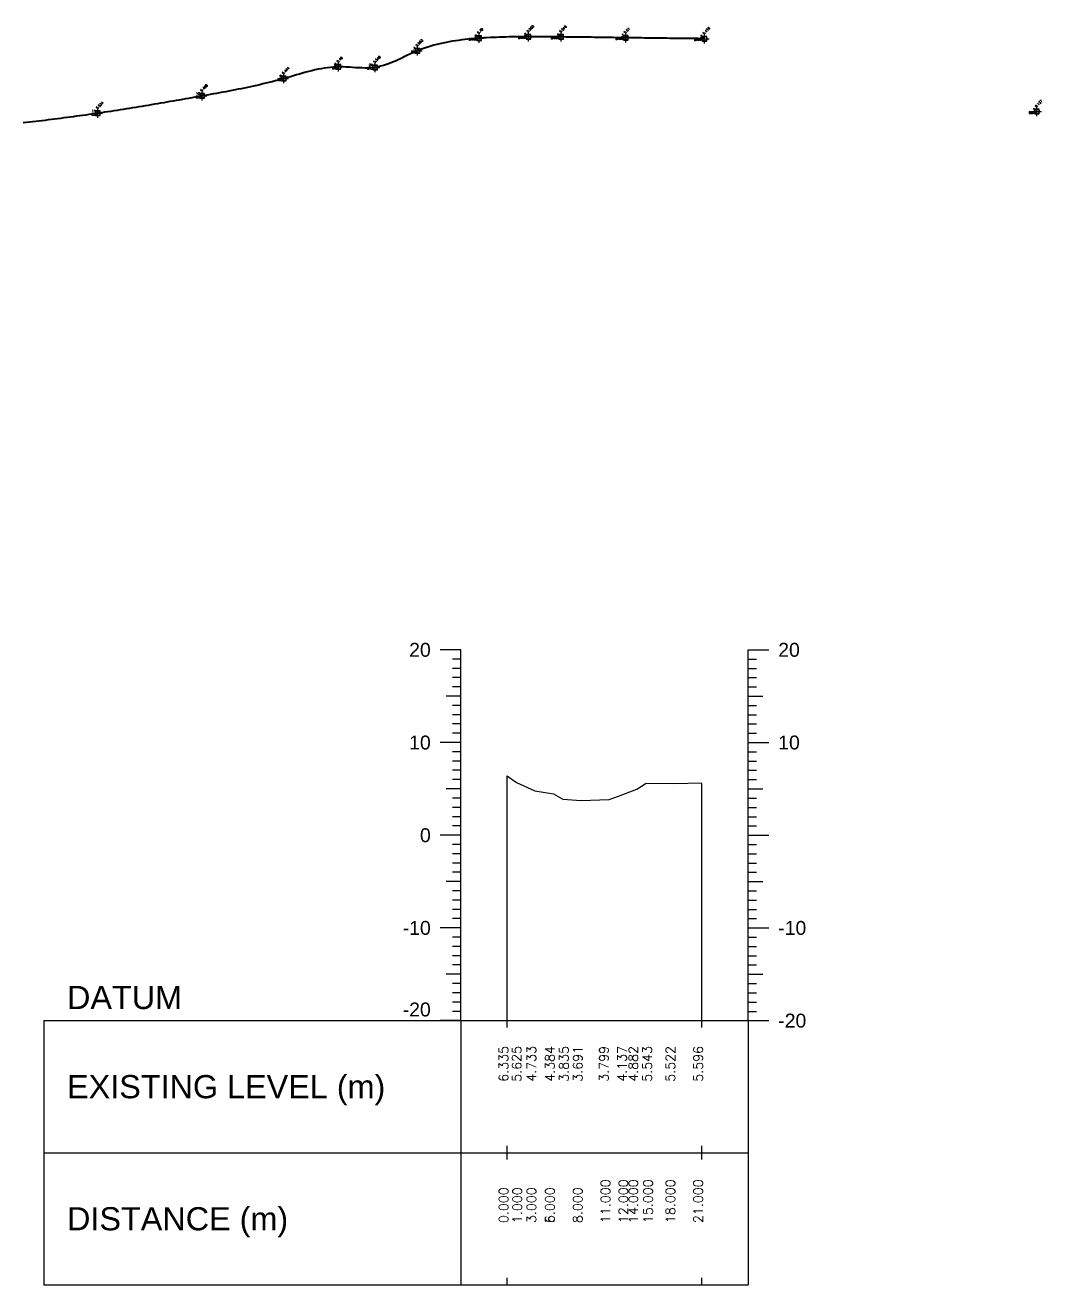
# Model space of a CAD drawing. Header units: millimetres. Extents: x 236733 to 237115, y 2579638 to 2580090.
# Drawn here: x 237005.2 to 237114.9, y 2579954.2 to 2580090.1 of the extents above; entities that cross this region are included whole.
import ezdxf
from ezdxf.enums import TextEntityAlignment as Align

# ---------------------------------------------------------------- set-up
doc = ezdxf.new("R2010")
doc.units = ezdxf.units.MM
doc.header["$MEASUREMENT"] = 0
doc.header["$PDMODE"] = 98
doc.header["$PDSIZE"] = 0.5
for name, color, linetype in [('Boundary', 6, 'Continuous'), ('CS_Drawing', 7, 'Continuous'), ('Features', 5, 'Continuous'), ('Points', 7, 'Continuous'), ('Points-ELV', 6, 'Continuous'), ('Points-NUM', 4, 'Continuous'), ('Points-TXT', 3, 'Continuous')]:
    doc.layers.add(name, color=color, linetype=linetype)
doc.styles.add('romans', font='romans.shx')
doc.styles.get("Standard").update_dxf_attribs({"font": 'arial.ttf'})

# ---------------------------------------------------------------- blocks, each defined once
blk = doc.blocks.new('POINTS')
at = {"layer": 'Points'}
blk.add_line((0, 0), (0, 0), dxfattribs=at)
blk.add_point((0, 0), dxfattribs=at)
at = {"layer": 'Points-ELV', "style": 'romans'}
blk.add_attdef('ELEV', text='', height=1, rotation=45, dxfattribs=at).set_placement((0, 0), align=Align.BOTTOM_LEFT)
at = {"layer": 'Points-NUM', "style": 'romans'}
blk.add_attdef('PTNUM', text='', height=1, dxfattribs=at).set_placement((0, 0), align=Align.BOTTOM_RIGHT)
at = {"layer": 'Points-TXT', "style": 'romans'}
blk.add_attdef('DESC', text='', height=1, dxfattribs=at).set_placement((0, 0), align=Align.BOTTOM_RIGHT)

msp = doc.modelspace()

# ---------------------------------------------------------------- linework, layer by layer
at = {"layer": 'Boundary', "lineweight": 40}
msp.add_lwpolyline([(237078.523, 2580088.599), (237078.1825, 2580088.6028), (237077.842, 2580088.6065), (237077.5015, 2580088.6103), (237077.161, 2580088.6141), (237076.8205, 2580088.6179), (237076.48, 2580088.6217), (237076.1395, 2580088.6255), (237075.799, 2580088.6294), (237075.4585, 2580088.6332), (237075.1181, 2580088.6371), (237074.7776, 2580088.641), (237074.4371, 2580088.6449), (237074.0966, 2580088.6488), (237073.7561, 2580088.6528), (237073.4156, 2580088.6568), (237073.0751, 2580088.6608), (237072.7347, 2580088.6649), (237072.3942, 2580088.669), (237072.0537, 2580088.6732), (237071.7132, 2580088.6774), (237071.3727, 2580088.6816), (237071.0323, 2580088.6859), (237070.6918, 2580088.6902), (237070.3513, 2580088.6946), (237070.012, 2580088.699), (237069.6704, 2580088.7035), (237069.33, 2580088.708), (237068.9895, 2580088.7126), (237068.649, 2580088.7172), (237068.3086, 2580088.7218), (237067.9681, 2580088.7264), (237067.6277, 2580088.7311), (237067.2872, 2580088.7357), (237066.9467, 2580088.7403), (237066.6063, 2580088.7449), (237066.2658, 2580088.7494), (237065.9253, 2580088.7539), (237065.5849, 2580088.7584), (237065.2444, 2580088.7628), (237064.9039, 2580088.7671), (237064.5634, 2580088.7713), (237064.2229, 2580088.7755), (237063.8824, 2580088.7795), (237063.5418, 2580088.7835), (237063.046, 2580088.789), (237062.8608, 2580088.791), (237062.5202, 2580088.7945), (237062.1797, 2580088.7979), (237061.8391, 2580088.8009), (237061.4986, 2580088.8037), (237061.158, 2580088.806), (237060.8175, 2580088.8079), (237060.477, 2580088.8093), (237060.1366, 2580088.8101), (237059.7962, 2580088.8103), (237059.525, 2580088.81), (237059.1155, 2580088.8086), (237058.7751, 2580088.8066), (237058.4349, 2580088.8036), (237058.0946, 2580088.7996), (237057.7544, 2580088.7944), (237057.4141, 2580088.7879), (237057.0739, 2580088.7802), (237056.7336, 2580088.771), (237056.3933, 2580088.7602), (237056.053, 2580088.7478), (237055.7126, 2580088.7336), (237055.3722, 2580088.7176), (237055.0318, 2580088.6997), (237054.6913, 2580088.6797), (237054.186, 2580088.646), (237054.0101, 2580088.6331), (237053.6694, 2580088.6062), (237053.3288, 2580088.5766), (237052.9885, 2580088.5439), (237052.6485, 2580088.5078), (237052.3089, 2580088.4679), (237051.9699, 2580088.4241), (237051.6316, 2580088.3759), (237051.294, 2580088.3231), (237050.9574, 2580088.2654), (237050.6219, 2580088.2024), (237050.2875, 2580088.1338), (237049.9543, 2580088.0594), (237049.6226, 2580087.9788), (237049.2924, 2580087.8916), (237048.9638, 2580087.7977), (237048.6369, 2580087.6966), (237048.3119, 2580087.5881), (237047.9888, 2580087.4718), (237047.539, 2580087.295), (237047.3491, 2580087.2149), (237047.0324, 2580087.075), (237046.7172, 2580086.9298), (237046.4033, 2580086.7813), (237046.0901, 2580086.6314), (237045.7773, 2580086.4821), (237045.4644, 2580086.3354), (237045.151, 2580086.1933), (237044.8368, 2580086.0577), (237044.5213, 2580085.9308), (237044.2041, 2580085.8143), (237043.8848, 2580085.7104), (237043.5629, 2580085.621), (237043.2381, 2580085.548), (237042.97, 2580085.502), (237042.5783, 2580085.4582), (237042.2435, 2580085.4396), (237041.9059, 2580085.435), (237041.5662, 2580085.4414), (237041.2246, 2580085.4562), (237040.8817, 2580085.4765), (237040.538, 2580085.4995), (237040.1938, 2580085.5223), (237039.8497, 2580085.5422), (237039.506, 2580085.5563), (237039.027, 2580085.561), (237038.822, 2580085.5561), (237038.4822, 2580085.5384), (237038.1438, 2580085.5095), (237037.8068, 2580085.4703), (237037.4709, 2580085.4216), (237037.1361, 2580085.3643), (237036.8023, 2580085.2993), (237036.4694, 2580085.2273), (237036.1373, 2580085.1492), (237035.8058, 2580085.0659), (237035.4749, 2580084.9782), (237035.1444, 2580084.887), (237034.8143, 2580084.7931), (237034.4845, 2580084.6974), (237034.1547, 2580084.6007), (237033.825, 2580084.5038), (237033.4953, 2580084.4077), (237033.119, 2580084.3), (237032.8351, 2580084.2208), (237032.5045, 2580084.131), (237032.1737, 2580084.0434), (237031.8426, 2580083.9582), (237031.5112, 2580083.8751), (237031.1796, 2580083.7941), (237030.8477, 2580083.715), (237030.5156, 2580083.6378), (237030.1832, 2580083.5624), (237029.8507, 2580083.4887), (237029.5179, 2580083.4166), (237029.1849, 2580083.346), (237028.8517, 2580083.2768), (237028.5184, 2580083.2089), (237028.1848, 2580083.1422), (237027.8511, 2580083.0766), (237027.5173, 2580083.0121), (237027.1833, 2580082.9485), (237026.8491, 2580082.8857), (237026.5149, 2580082.8237), (237026.1805, 2580082.7624), (237025.846, 2580082.7015), (237025.5114, 2580082.6412), (237025.1767, 2580082.5812), (237024.842, 2580082.5215), (237024.5071, 2580082.462), (237024.31, 2580082.427), (237023.8373, 2580082.3432), (237023.5023, 2580082.2838), (237023.1673, 2580082.2246), (237022.8322, 2580082.1654), (237022.497, 2580082.1063), (237022.1618, 2580082.0473), (237021.8265, 2580081.9885), (237021.4912, 2580081.9298), (237021.1558, 2580081.8713), (237020.8203, 2580081.813), (237020.4848, 2580081.7548), (237020.1492, 2580081.6969), (237019.8136, 2580081.6392), (237019.4779, 2580081.5818), (237019.1422, 2580081.5247), (237018.8063, 2580081.4678), (237018.4705, 2580081.4112), (237018.1345, 2580081.3549), (237017.7985, 2580081.299), (237017.4624, 2580081.2434), (237017.1263, 2580081.1881), (237016.7901, 2580081.1333), (237016.4538, 2580081.0788), (237016.1175, 2580081.0248), (237015.7811, 2580080.9712), (237015.4447, 2580080.918), (237015.1081, 2580080.8653), (237014.7715, 2580080.8131), (237014.4348, 2580080.7613), (237014.0981, 2580080.7101), (237013.7613, 2580080.6594), (237013.4244, 2580080.6092), (237013.049, 2580080.554), (237012.7505, 2580080.5106), (237012.4134, 2580080.4621), (237012.0762, 2580080.4142), (237011.739, 2580080.3668), (237011.4017, 2580080.32), (237011.0643, 2580080.2736), (237010.7269, 2580080.2278), (237010.3894, 2580080.1825), (237010.0519, 2580080.1376), (237009.7143, 2580080.0932), (237009.3767, 2580080.0492), (237009.039, 2580080.0056), (237008.7012, 2580079.9625), (237008.3634, 2580079.9198), (237008.0256, 2580079.8775), (237007.6877, 2580079.8356), (237007.3497, 2580079.794), (237007.0117, 2580079.7528), (237006.6737, 2580079.7119), (237006.3356, 2580079.6713), (237005.9975, 2580079.6311), (237005.6593, 2580079.5912), (237005.3211, 2580079.5515), (237004.9829, 2580079.5122)], dxfattribs=at)
at = {"layer": 'CS_Drawing'}
for p, q in [((237052.2197, 2580022.6777), (237049.9697, 2580022.6777)), ((237052.2197, 2580022.6777), (237050.6447, 2580022.6777)), ((237052.2197, 2580022.6777), (237051.3197, 2580022.6777)), ((237052.2197, 2579982.6777), (237052.2197, 2580022.6777)), ((237083.2197, 2580022.6777), (237085.4697, 2580022.6777)), ((237083.2197, 2580022.6777), (237084.7947, 2580022.6777)), ((237083.2197, 2580022.6777), (237084.1197, 2580022.6777)), ((237083.2197, 2579982.6777), (237083.2197, 2580022.6777)), ((237052.2197, 2580021.6777), (237051.3197, 2580021.6777)), ((237052.2197, 2580020.6777), (237051.3197, 2580020.6777)), ((237083.2197, 2580021.6777), (237084.1197, 2580021.6777)), ((237083.2197, 2580020.6777), (237084.1197, 2580020.6777)), ((237052.2197, 2580019.6777), (237051.3197, 2580019.6777)), ((237083.2197, 2580019.6777), (237084.1197, 2580019.6777)), ((237052.2197, 2580017.6777), (237050.6447, 2580017.6777)), ((237052.2197, 2580018.6777), (237051.3197, 2580018.6777)), ((237052.2197, 2580017.6777), (237051.3197, 2580017.6777)), ((237083.2197, 2580018.6777), (237084.1197, 2580018.6777)), ((237083.2197, 2580017.6777), (237084.7947, 2580017.6777)), ((237083.2197, 2580017.6777), (237084.1197, 2580017.6777)), ((237052.2197, 2580016.6777), (237051.3197, 2580016.6777)), ((237083.2197, 2580016.6777), (237084.1197, 2580016.6777)), ((237052.2197, 2580015.6777), (237051.3197, 2580015.6777)), ((237083.2197, 2580015.6777), (237084.1197, 2580015.6777)), ((237052.2197, 2580014.6777), (237051.3197, 2580014.6777)), ((237052.2197, 2580013.6777), (237051.3197, 2580013.6777)), ((237083.2197, 2580014.6777), (237084.1197, 2580014.6777)), ((237083.2197, 2580013.6777), (237084.1197, 2580013.6777)), ((237052.2197, 2580012.6777), (237049.9697, 2580012.6777)), ((237052.2197, 2580012.6777), (237050.6447, 2580012.6777)), ((237052.2197, 2580012.6777), (237051.3197, 2580012.6777)), ((237083.2197, 2580012.6777), (237085.4697, 2580012.6777)), ((237083.2197, 2580012.6777), (237084.7947, 2580012.6777)), ((237083.2197, 2580012.6777), (237084.1197, 2580012.6777)), ((237052.2197, 2580011.6777), (237051.3197, 2580011.6777)), ((237083.2197, 2580011.6777), (237084.1197, 2580011.6777)), ((237052.2197, 2580010.6777), (237051.3197, 2580010.6777)), ((237052.2197, 2580009.6777), (237051.3197, 2580009.6777)), ((237083.2197, 2580010.6777), (237084.1197, 2580010.6777)), ((237083.2197, 2580009.6777), (237084.1197, 2580009.6777)), ((237052.2197, 2580008.6777), (237051.3197, 2580008.6777)), ((237057.2197, 2579982.6777), (237057.2197, 2580009.0827)), ((237078.2197, 2579982.6777), (237078.2197, 2580008.2737)), ((237083.2197, 2580008.6777), (237084.1197, 2580008.6777)), ((237052.2197, 2580007.6777), (237050.6447, 2580007.6777)), ((237052.2197, 2580007.6777), (237051.3197, 2580007.6777)), ((237083.2197, 2580007.6777), (237084.7947, 2580007.6777)), ((237083.2197, 2580007.6777), (237084.1197, 2580007.6777)), ((237052.2197, 2580006.6777), (237051.3197, 2580006.6777)), ((237052.2197, 2580005.6777), (237051.3197, 2580005.6777)), ((237083.2197, 2580006.6777), (237084.1197, 2580006.6777)), ((237083.2197, 2580005.6777), (237084.1197, 2580005.6777)), ((237052.2197, 2580004.6777), (237051.3197, 2580004.6777)), ((237083.2197, 2580004.6777), (237084.1197, 2580004.6777)), ((237052.2197, 2580003.6777), (237051.3197, 2580003.6777)), ((237083.2197, 2580003.6777), (237084.1197, 2580003.6777)), ((237052.2197, 2580002.6777), (237049.9697, 2580002.6777)), ((237052.2197, 2580002.6777), (237050.6447, 2580002.6777)), ((237052.2197, 2580002.6777), (237051.3197, 2580002.6777)), ((237052.2197, 2580001.6777), (237051.3197, 2580001.6777)), ((237083.2197, 2580002.6777), (237085.4697, 2580002.6777)), ((237083.2197, 2580002.6777), (237084.7947, 2580002.6777)), ((237083.2197, 2580002.6777), (237084.1197, 2580002.6777)), ((237083.2197, 2580001.6777), (237084.1197, 2580001.6777)), ((237052.2197, 2580000.6777), (237051.3197, 2580000.6777)), ((237083.2197, 2580000.6777), (237084.1197, 2580000.6777)), ((237052.2197, 2579999.6777), (237051.3197, 2579999.6777)), ((237052.2197, 2579998.6777), (237051.3197, 2579998.6777)), ((237083.2197, 2579999.6777), (237084.1197, 2579999.6777)), ((237083.2197, 2579998.6777), (237084.1197, 2579998.6777)), ((237052.2197, 2579997.6777), (237050.6447, 2579997.6777)), ((237052.2197, 2579997.6777), (237051.3197, 2579997.6777)), ((237083.2197, 2579997.6777), (237084.7947, 2579997.6777)), ((237083.2197, 2579997.6777), (237084.1197, 2579997.6777)), ((237052.2197, 2579996.6777), (237051.3197, 2579996.6777)), ((237083.2197, 2579996.6777), (237084.1197, 2579996.6777)), ((237052.2197, 2579995.6777), (237051.3197, 2579995.6777)), ((237052.2197, 2579994.6777), (237051.3197, 2579994.6777)), ((237083.2197, 2579995.6777), (237084.1197, 2579995.6777)), ((237083.2197, 2579994.6777), (237084.1197, 2579994.6777)), ((237052.2197, 2579993.6777), (237051.3197, 2579993.6777)), ((237083.2197, 2579993.6777), (237084.1197, 2579993.6777)), ((237052.2197, 2579992.6777), (237049.9697, 2579992.6777)), ((237052.2197, 2579992.6777), (237050.6447, 2579992.6777)), ((237052.2197, 2579992.6777), (237051.3197, 2579992.6777)), ((237083.2197, 2579992.6777), (237085.4697, 2579992.6777)), ((237083.2197, 2579992.6777), (237084.7947, 2579992.6777)), ((237083.2197, 2579992.6777), (237084.1197, 2579992.6777)), ((237052.2197, 2579991.6777), (237051.3197, 2579991.6777)), ((237052.2197, 2579990.6777), (237051.3197, 2579990.6777)), ((237083.2197, 2579991.6777), (237084.1197, 2579991.6777)), ((237083.2197, 2579990.6777), (237084.1197, 2579990.6777)), ((237052.2197, 2579989.6777), (237051.3197, 2579989.6777)), ((237083.2197, 2579989.6777), (237084.1197, 2579989.6777)), ((237052.2197, 2579988.6777), (237051.3197, 2579988.6777)), ((237083.2197, 2579988.6777), (237084.1197, 2579988.6777)), ((237052.2197, 2579987.6777), (237050.6447, 2579987.6777)), ((237052.2197, 2579987.6777), (237051.3197, 2579987.6777)), ((237052.2197, 2579986.6777), (237051.3197, 2579986.6777)), ((237083.2197, 2579987.6777), (237084.7947, 2579987.6777)), ((237083.2197, 2579987.6777), (237084.1197, 2579987.6777)), ((237083.2197, 2579986.6777), (237084.1197, 2579986.6777)), ((237052.2197, 2579985.6777), (237051.3197, 2579985.6777)), ((237083.2197, 2579985.6777), (237084.1197, 2579985.6777)), ((237052.2197, 2579984.6777), (237051.3197, 2579984.6777)), ((237052.2197, 2579983.6777), (237051.3197, 2579983.6777)), ((237083.2197, 2579984.6777), (237084.1197, 2579984.6777)), ((237083.2197, 2579983.6777), (237084.1197, 2579983.6777)), ((237007.2197, 2579982.6777), (237052.2197, 2579982.6777)), ((237007.2197, 2579982.6777), (237007.2197, 2579954.1777)), ((237052.2197, 2579982.6777), (237049.9697, 2579982.6777)), ((237052.2197, 2579982.6777), (237050.6447, 2579982.6777)), ((237052.2197, 2579982.6777), (237051.3197, 2579982.6777)), ((237052.2197, 2579982.6777), (237083.2197, 2579982.6777)), ((237052.2197, 2579982.6777), (237052.2197, 2579954.1777)), ((237057.2197, 2579981.9277), (237057.2197, 2579983.4277)), ((237078.2197, 2579981.9277), (237078.2197, 2579983.4277)), ((237083.2197, 2579982.6777), (237085.4697, 2579982.6777)), ((237083.2197, 2579982.6777), (237084.7947, 2579982.6777)), ((237083.2197, 2579982.6777), (237084.1197, 2579982.6777)), ((237083.2197, 2579982.6777), (237083.2197, 2579954.1777)), ((237057.2197, 2579967.6777), (237057.2197, 2579969.1777)), ((237078.2197, 2579967.6777), (237078.2197, 2579969.1777)), ((237007.2197, 2579968.4277), (237052.2197, 2579968.4277)), ((237052.2197, 2579968.4277), (237083.2197, 2579968.4277)), ((237052.2197, 2579968.4277), (237083.2197, 2579968.4277)), ((237007.2197, 2579954.1777), (237052.2197, 2579954.1777)), ((237052.2197, 2579954.1777), (237083.2197, 2579954.1777)), ((237057.2197, 2579954.1777), (237057.2197, 2579954.9277)), ((237078.2197, 2579954.1777), (237078.2197, 2579954.9277))]:
    msp.add_line(p, q, dxfattribs=at)
at = {"layer": 'Features'}
msp.add_lwpolyline([(237057.2197, 2580009.0827), (237058.2197, 2580008.3727), (237060.2197, 2580007.4807), (237062.2197, 2580007.1317), (237063.2197, 2580006.5827), (237065.2197, 2580006.4387), (237068.2197, 2580006.5467), (237069.2197, 2580006.8847), (237071.2197, 2580007.6297), (237072.2197, 2580008.2907), (237075.2197, 2580008.2697), (237078.2197, 2580008.3437)], dxfattribs=at)
msp.add_lwpolyline([(237057.2197, 2580009.0827), (237058.2197, 2580008.3727), (237060.2197, 2580007.4807), (237062.2197, 2580007.1317), (237063.2197, 2580006.5827), (237065.2197, 2580006.4387), (237068.2197, 2580006.5467), (237069.2197, 2580006.8847), (237071.2197, 2580007.6297), (237072.2197, 2580008.2907), (237075.2197, 2580008.2697), (237078.2197, 2580008.3437)], dxfattribs=at)

# ---------------------------------------------------------------- block references
at = {"layer": 'Points', "linetype": 'Continuous'}
ref = msp.add_blockref('POINTS', (237054.186, 2580088.646, 5.49), dxfattribs=at)
ref.add_attrib('PTNUM', '6', dxfattribs={"layer": 'Points-NUM', "height": 0.25, "style": 'romans'}).set_placement((237053.936, 2580088.7085, 5.49), align=Align.BOTTOM_RIGHT)
ref.add_attrib('DESC', 'BANK', dxfattribs={"layer": 'Points-TXT', "height": 0.25, "style": 'romans'}).set_placement((237053.936, 2580088.3335, 5.49), align=Align.BOTTOM_RIGHT)
ref.add_attrib('ELEV', '5.49', dxfattribs={"layer": 'Points-ELV', "height": 0.25, "rotation": 45, "style": 'romans'}).set_placement((237054.186, 2580089.021, 5.49), align=Align.BOTTOM_LEFT)
ref = msp.add_blockref('POINTS', (237059.525, 2580088.81, 5.505), dxfattribs=at)
ref.add_attrib('PTNUM', '5', dxfattribs={"layer": 'Points-NUM', "height": 0.25, "style": 'romans'}).set_placement((237059.275, 2580088.8725, 5.505), align=Align.BOTTOM_RIGHT)
ref.add_attrib('DESC', 'BANK', dxfattribs={"layer": 'Points-TXT', "height": 0.25, "style": 'romans'}).set_placement((237059.275, 2580088.4975, 5.505), align=Align.BOTTOM_RIGHT)
ref.add_attrib('ELEV', '5.505', dxfattribs={"layer": 'Points-ELV', "height": 0.25, "rotation": 45, "style": 'romans'}).set_placement((237059.525, 2580089.185, 5.505), align=Align.BOTTOM_LEFT)
ref = msp.add_blockref('POINTS', (237063.046, 2580088.789, 5.516), dxfattribs=at)
ref.add_attrib('PTNUM', '4', dxfattribs={"layer": 'Points-NUM', "height": 0.25, "style": 'romans'}).set_placement((237062.796, 2580088.8515, 5.516), align=Align.BOTTOM_RIGHT)
ref.add_attrib('DESC', 'BANK', dxfattribs={"layer": 'Points-TXT', "height": 0.25, "style": 'romans'}).set_placement((237062.796, 2580088.4765, 5.516), align=Align.BOTTOM_RIGHT)
ref.add_attrib('ELEV', '5.516', dxfattribs={"layer": 'Points-ELV', "height": 0.25, "rotation": 45, "style": 'romans'}).set_placement((237063.046, 2580089.164, 5.516), align=Align.BOTTOM_LEFT)
ref = msp.add_blockref('POINTS', (237070.012, 2580088.699, 5.51), dxfattribs=at)
ref.add_attrib('PTNUM', '3', dxfattribs={"layer": 'Points-NUM', "height": 0.25, "style": 'romans'}).set_placement((237069.762, 2580088.7615, 5.51), align=Align.BOTTOM_RIGHT)
ref.add_attrib('DESC', 'BANK', dxfattribs={"layer": 'Points-TXT', "height": 0.25, "style": 'romans'}).set_placement((237069.762, 2580088.3865, 5.51), align=Align.BOTTOM_RIGHT)
ref.add_attrib('ELEV', '5.51', dxfattribs={"layer": 'Points-ELV', "height": 0.25, "rotation": 45, "style": 'romans'}).set_placement((237070.012, 2580089.074, 5.51), align=Align.BOTTOM_LEFT)
ref = msp.add_blockref('POINTS', (237078.523, 2580088.599, 5.476), dxfattribs=at)
ref.add_attrib('PTNUM', '2', dxfattribs={"layer": 'Points-NUM', "height": 0.25, "style": 'romans'}).set_placement((237078.273, 2580088.6615, 5.476), align=Align.BOTTOM_RIGHT)
ref.add_attrib('DESC', 'BANK', dxfattribs={"layer": 'Points-TXT', "height": 0.25, "style": 'romans'}).set_placement((237078.273, 2580088.2865, 5.476), align=Align.BOTTOM_RIGHT)
ref.add_attrib('ELEV', '5.476', dxfattribs={"layer": 'Points-ELV', "height": 0.25, "rotation": 45, "style": 'romans'}).set_placement((237078.523, 2580088.974, 5.476), align=Align.BOTTOM_LEFT)
ref = msp.add_blockref('POINTS', (237047.539, 2580087.295, 5.503), dxfattribs=at)
ref.add_attrib('PTNUM', '7', dxfattribs={"layer": 'Points-NUM', "height": 0.25, "style": 'romans'}).set_placement((237047.289, 2580087.3575, 5.503), align=Align.BOTTOM_RIGHT)
ref.add_attrib('DESC', 'BS', dxfattribs={"layer": 'Points-TXT', "height": 0.25, "style": 'romans'}).set_placement((237047.289, 2580086.9825, 5.503), align=Align.BOTTOM_RIGHT)
ref.add_attrib('ELEV', '5.503', dxfattribs={"layer": 'Points-ELV', "height": 0.25, "rotation": 45, "style": 'romans'}).set_placement((237047.539, 2580087.67, 5.503), align=Align.BOTTOM_LEFT)
ref = msp.add_blockref('POINTS', (237039.027, 2580085.561, 5.46), dxfattribs=at)
ref.add_attrib('PTNUM', '8', dxfattribs={"layer": 'Points-NUM', "height": 0.25, "style": 'romans'}).set_placement((237038.777, 2580085.6235, 5.46), align=Align.BOTTOM_RIGHT)
ref.add_attrib('DESC', 'BS', dxfattribs={"layer": 'Points-TXT', "height": 0.25, "style": 'romans'}).set_placement((237038.777, 2580085.2485, 5.46), align=Align.BOTTOM_RIGHT)
ref.add_attrib('ELEV', '5.46', dxfattribs={"layer": 'Points-ELV', "height": 0.25, "rotation": 45, "style": 'romans'}).set_placement((237039.027, 2580085.936, 5.46), align=Align.BOTTOM_LEFT)
ref = msp.add_blockref('POINTS', (237042.97, 2580085.502, 5.548), dxfattribs=at)
ref.add_attrib('PTNUM', '24', dxfattribs={"layer": 'Points-NUM', "height": 0.25, "style": 'romans'}).set_placement((237042.72, 2580085.5645, 5.548), align=Align.BOTTOM_RIGHT)
ref.add_attrib('DESC', 'ST0', dxfattribs={"layer": 'Points-TXT', "height": 0.25, "style": 'romans'}).set_placement((237042.72, 2580085.1895, 5.548), align=Align.BOTTOM_RIGHT)
ref.add_attrib('ELEV', '5.548', dxfattribs={"layer": 'Points-ELV', "height": 0.25, "rotation": 45, "style": 'romans'}).set_placement((237042.97, 2580085.877, 5.548), align=Align.BOTTOM_LEFT)
ref = msp.add_blockref('POINTS', (237033.119, 2580084.3, 5.444), dxfattribs=at)
ref.add_attrib('PTNUM', '9', dxfattribs={"layer": 'Points-NUM', "height": 0.25, "style": 'romans'}).set_placement((237032.869, 2580084.3625, 5.444), align=Align.BOTTOM_RIGHT)
ref.add_attrib('DESC', 'BS', dxfattribs={"layer": 'Points-TXT', "height": 0.25, "style": 'romans'}).set_placement((237032.869, 2580083.9875, 5.444), align=Align.BOTTOM_RIGHT)
ref.add_attrib('ELEV', '5.444', dxfattribs={"layer": 'Points-ELV', "height": 0.25, "rotation": 45, "style": 'romans'}).set_placement((237033.119, 2580084.675, 5.444), align=Align.BOTTOM_LEFT)
ref = msp.add_blockref('POINTS', (237024.31, 2580082.427, 5.468), dxfattribs=at)
ref.add_attrib('PTNUM', '10', dxfattribs={"layer": 'Points-NUM', "height": 0.25, "style": 'romans'}).set_placement((237024.06, 2580082.4895, 5.468), align=Align.BOTTOM_RIGHT)
ref.add_attrib('DESC', 'BS', dxfattribs={"layer": 'Points-TXT', "height": 0.25, "style": 'romans'}).set_placement((237024.06, 2580082.1145, 5.468), align=Align.BOTTOM_RIGHT)
ref.add_attrib('ELEV', '5.468', dxfattribs={"layer": 'Points-ELV', "height": 0.25, "rotation": 45, "style": 'romans'}).set_placement((237024.31, 2580082.802, 5.468), align=Align.BOTTOM_LEFT)
ref = msp.add_blockref('POINTS', (237013.049, 2580080.554, 5.534), dxfattribs=at)
ref.add_attrib('PTNUM', '11', dxfattribs={"layer": 'Points-NUM', "height": 0.25, "style": 'romans'}).set_placement((237012.799, 2580080.6165, 5.534), align=Align.BOTTOM_RIGHT)
ref.add_attrib('DESC', 'BS', dxfattribs={"layer": 'Points-TXT', "height": 0.25, "style": 'romans'}).set_placement((237012.799, 2580080.2415, 5.534), align=Align.BOTTOM_RIGHT)
ref.add_attrib('ELEV', '5.534', dxfattribs={"layer": 'Points-ELV', "height": 0.25, "rotation": 45, "style": 'romans'}).set_placement((237013.049, 2580080.929, 5.534), align=Align.BOTTOM_LEFT)
ref = msp.add_blockref('POINTS', (237114.388, 2580080.738, 8.127), dxfattribs=at)
ref.add_attrib('PTNUM', '1', dxfattribs={"layer": 'Points-NUM', "height": 0.25, "style": 'romans'}).set_placement((237114.138, 2580080.8005, 8.127), align=Align.BOTTOM_RIGHT)
ref.add_attrib('DESC', 'BST', dxfattribs={"layer": 'Points-TXT', "height": 0.25, "style": 'romans'}).set_placement((237114.138, 2580080.4255, 8.127), align=Align.BOTTOM_RIGHT)
ref.add_attrib('ELEV', '8.127', dxfattribs={"layer": 'Points-ELV', "height": 0.25, "rotation": 45, "style": 'romans'}).set_placement((237114.388, 2580081.113, 8.127), align=Align.BOTTOM_LEFT)

# ---------------------------------------------------------------- texts
at = {"layer": 'CS_Drawing'}
for s, p in [('20', (237048.9697, 2580022.6777)), ('10', (237048.9697, 2580012.6777)), ('0', (237048.9697, 2580002.6777)), ('-10', (237048.9697, 2579992.6777))]:
    msp.add_text(s, height=1.5, dxfattribs=at).set_placement(p, align=Align.MIDDLE_RIGHT)
for s, height, p in [('20', 1.5, (237086.4697, 2580022.6777)), ('10', 1.5, (237086.4697, 2580012.6777)), ('-10', 1.5, (237086.4697, 2579992.6777)), ('DATUM', 2.5, (237009.7197, 2579985.1777)), ('-20', 1.5, (237086.4697, 2579982.6777)), ('-20', 1.5, (237086.4697, 2579982.6777)), ('EXISTING LEVEL (m)', 2.5, (237009.7197, 2579975.5527)), ('DISTANCE (m)', 2.5, (237009.7197, 2579961.3027))]:
    msp.add_text(s, height=height, dxfattribs=at).set_placement(p, align=Align.MIDDLE_LEFT)
msp.add_text('-20', height=1.5, dxfattribs=at).set_placement((237048.9697, 2579983.1277), align=Align.RIGHT)
at = {"layer": 'Features', "style": 'romans'}
for s, p in [('6.335', (237057.3297, 2579976.0798)), ('5.625', (237058.7443, 2579976.0798)), ('4.733', (237060.3297, 2579976.0798)), ('4.384', (237062.3297, 2579976.0798)), ('3.835', (237063.8412, 2579976.0798)), ('3.799', (237068.1522, 2579976.0798)), ('4.137', (237070.1178, 2579976.0798)), ('4.882', (237071.3297, 2579976.0798)), ('5.543', (237072.8241, 2579976.0798)), ('5.522', (237075.3297, 2579976.0798)), ('5.596', (237078.3297, 2579976.0798)), ('3.691', (237065.3297, 2579976.0798)), ('11.000', (237068.3297, 2579960.8388)), ('12.000', (237070.2562, 2579960.8388)), ('14.000', (237071.3297, 2579960.8388)), ('15.000', (237072.9233, 2579960.8388)), ('18.000', (237075.3297, 2579960.8388)), ('21.000', (237078.3297, 2579960.8388)), ('0.000', (237057.3297, 2579960.8388)), ('1.000', (237058.8048, 2579960.8388)), ('3.000', (237060.3297, 2579960.8388)), ('5.000', (237062.3297, 2579960.8388)), ('6.000', (237062.3297, 2579960.8388)), ('8.000', (237065.3297, 2579960.8388))]:
    msp.add_text(s, height=1, rotation=90, dxfattribs=at).set_placement(p)

doc.saveas('drawing.dxf')
